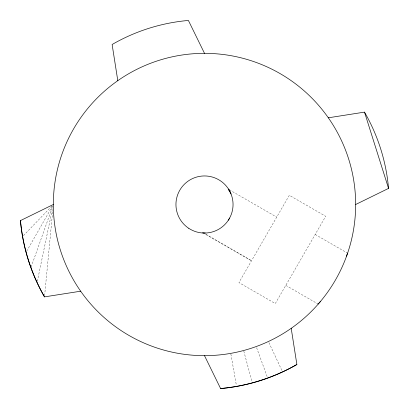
<?xml version="1.0" encoding="UTF-8"?>
<svg xmlns="http://www.w3.org/2000/svg" width="409" height="409" viewBox="0 0 409 409"><rect width="100%" height="100%" fill="white"/><g stroke="black" fill="none" stroke-linecap="round" stroke-linejoin="round"><path stroke-width="0.31" stroke-dasharray="2.04 1.53" d="M44.622 295.61L52.674 211.458M37.316 281.331L52.689 207.624M31.104 267.087L52.695 206.305M26.672 251.218L52.398 206.151M23.436 235.666L52.02 205.875M202.91 232.864L251.53 260.743L203.595 232.915M315.186 234.464L347.512 253.13M229.377 189.812L276.724 217.107M285.794 285.375L318.12 304.04M268.918 342.65L282.312 371.367M256.632 347.737L267.471 377.517M243.79 351.121L251.99 381.735M230.86 353.989L236.361 385.196M289.321 195.287L238.933 282.563L275.298 303.555L325.682 216.284L289.321 195.287"/><path stroke-width="0.61" d="M346.546 256.203L347.512 253.13M228.35 220.2L229.628 218.063M318.12 304.04L320.298 301.663M291.203 328.325L296.878 364.501C273.519 377.829 247.379 386.07 220.604 388.55L204.5 355.661M80.675 291.203L44.499 296.878C31.171 273.519 22.93 247.379 20.45 220.604L53.339 204.5M355.661 204.5A151.161 151.161 0 0 0 128.917 73.589A151.161 151.161 0 0 0 128.917 335.411A151.161 151.161 0 0 0 355.661 204.5L388.55 188.396L364.501 112.122L328.325 117.797M202.578 232.839L205.318 233.043M229.567 190.88L228.345 189.04L231.039 193.968M228.825 189.49L228.657 189.255L230.022 191.698M204.5 53.339L188.396 20.45A184.756 184.756 0 0 0 112.122 44.499L117.797 80.675M296.878 364.501A184.756 184.756 0 0 1 220.604 388.55M44.499 296.878A184.756 184.756 0 0 1 20.45 220.604M364.501 112.122A184.756 184.756 0 0 1 388.55 188.396M188.8 228.35A28.553 28.553 0 0 0 233.002 206.172A28.553 28.553 0 0 0 191.698 178.978A28.553 28.553 0 0 0 188.8 228.35"/></g></svg>
